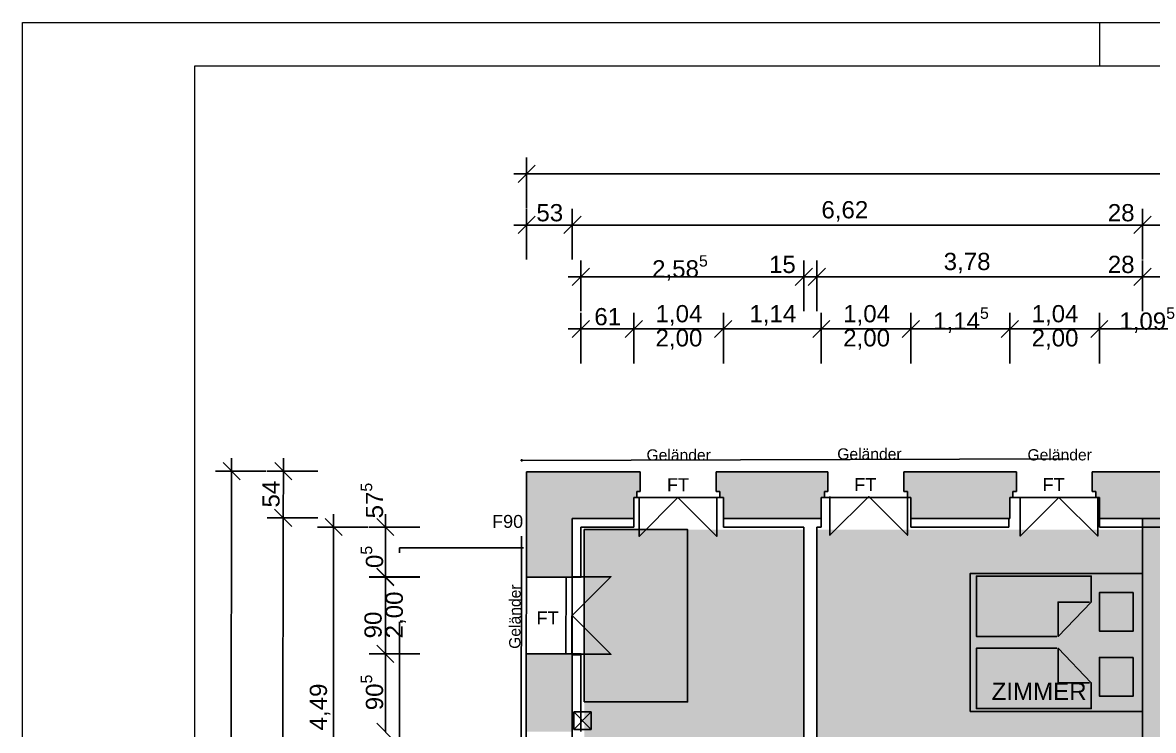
# Model space of a CAD drawing. Header units: centimetres. Extents: x 0 to 44.9, y 0 to 29.7.
# Drawn here: x 0 to 13.12, y 21.49 to 29.7 of the extents above; entities that cross this region are included whole.
import ezdxf
from ezdxf.xclip import XClip

# ---------------------------------------------------------------- set-up
doc = ezdxf.new("R2010")
doc.units = ezdxf.units.CM
doc.header["$MEASUREMENT"] = 0
doc.header["$XCLIPFRAME"] = 0
doc.linetypes.add('Strichlinie_ eng', pattern=[0.23, 0.15, -0.08])
doc.linetypes.add('Strichlinie_ lang', pattern=[1.058333, 0.635, -0.423333])
for name, color, linetype in [('A-Bemaßung 1_100', 7, 'Continuous'), ('A-Fenster Türen', 7, 'Continuous'), ('A-Möblierung', 7, 'Continuous'), ('A-Räume NEU.Neu', 7, 'Continuous'), ('A-Schraffuren', 7, 'Continuous'), ('A-Text', 7, 'Continuous'), ('Layout-Plankopf.Layout', 7, 'Continuous'), ('Layout-Zeichnung.Layout', 7, 'Continuous'), ('Neubau_A-Balkon.Neu', 7, 'Continuous'), ('Neubau_A-Fenster Türen', 7, 'Continuous'), ('Neubau_A-Schraffuren', 7, 'Continuous'), ('Neubau_A-Wand Innen', 7, 'Continuous'), ('Neubau_FENSTERRAHMEN', 7, 'Continuous'), ('Stütze', 7, 'Continuous'), ('Wand', 7, 'Continuous')]:
    doc.layers.add(name, color=color, linetype=linetype)
doc.styles.add('ERSTELLTER_STIL_3', font='')
doc.styles.get('ERSTELLTER_STIL_3').set_extended_font_data('Arial')

# ---------------------------------------------------------------- blocks, each defined once
blk = doc.blocks.new('Planrahmen 25[1]', base_point=(42, 0))
at = {"layer": 'Layout-Plankopf.Layout', "color": 7, "linetype": 'Continuous', "lineweight": 13, "ltscale": 10}
for p, q in [((0, 0), (0, 29.7)), ((0, 29.7), (42, 29.7)), ((12.5, 29.7), (12.5, 29.2)), ((2, 0.5), (2, 29.2)), ((2, 29.2), (41.5, 29.2))]:
    blk.add_line(p, q, dxfattribs=at)
blk = doc.blocks.new('Zeichnung_2_1', base_point=(5.828, 14.236))
at = {"layer": 'A-Räume NEU.Neu', "linetype": 'Continuous', "lineweight": 0, "true_color": 0x222b33}
for points in [[(6.518, 23.819), (6.518, 19.358), (9.067, 19.358), (9.067, 23.819)], [(9.217, 20.798), (12.998, 20.798), (12.998, 23.819), (9.217, 23.819)]]:
    blk.add_hatch(color=250, dxfattribs=at).paths.add_polyline_path(points)
at = {"layer": 'A-Schraffuren', "linetype": 'Continuous', "lineweight": 13}
for points in [[(7.129, 24.19), (7.129, 24.26), (7.169, 24.26), (7.169, 24.49), (5.85, 24.49), (5.847, 23.267), (6.38, 23.267), (6.38, 23.948), (7.093, 23.948), (7.093, 24.19)], [(9.307, 24.19), (9.307, 24.26), (9.347, 24.26), (9.347, 24.49), (8.051, 24.49), (8.051, 24.26), (8.091, 24.26), (8.091, 24.19), (8.133, 24.19), (8.133, 23.948), (9.27, 23.948), (9.27, 24.19)], [(11.534, 24.26), (11.534, 24.49), (10.229, 24.49), (10.229, 24.26), (10.269, 24.26), (10.269, 24.19), (10.31, 24.19), (10.31, 23.948), (11.457, 23.948), (11.457, 24.19), (11.494, 24.19), (11.494, 24.26)], [(13.669, 24.26), (13.669, 24.49), (13, 24.49), (12.415, 24.49), (12.415, 24.26), (12.455, 24.26), (12.455, 24.19), (12.497, 24.19), (12.497, 23.948), (13.593, 23.948), (13.593, 24.19), (13.629, 24.19), (13.629, 24.26)], [(5.845, 22.377), (5.843, 21.472), (6.38, 21.472), (6.38, 22.377)]]:
    blk.add_hatch(color=9, dxfattribs=at).paths.add_polyline_path(points)
at = {"layer": 'Neubau_A-Schraffuren', "linetype": 'Continuous', "lineweight": 13, "true_color": 0x9f9f9f}
blk.add_hatch(color=253, dxfattribs=at).paths.add_polyline_path([(12.998, 14.882), (13.278, 14.882), (13.278, 23.948), (12.998, 23.948)])
at = {"layer": 'A-Bemaßung 1_100', "color": 7, "linetype": 'Continuous', "lineweight": 25, "ltscale": 10}
for p, q in [((5.85, 27.546), (5.85, 28.134)), ((5.95, 28.046), (5.75, 27.846)), ((5.7, 27.946), (5.85, 27.946)), ((5.85, 27.946), (30.652, 27.946)), ((5.95, 27.453), (5.75, 27.252)), ((5.85, 26.952), (5.85, 27.54)), ((6.481, 27.453), (6.28, 27.252)), ((6.38, 26.952), (6.38, 27.54)), ((13.098, 27.453), (12.898, 27.252)), ((12.998, 26.952), (12.998, 27.54)), ((5.7, 27.352), (5.85, 27.352)), ((5.85, 27.352), (6.38, 27.352)), ((6.38, 27.352), (12.998, 27.352)), ((12.998, 27.352), (13.278, 27.352)), ((6.48, 26.352), (6.48, 26.94)), ((9.067, 26.352), (9.067, 26.94)), ((9.217, 26.352), (9.217, 26.94)), ((12.998, 26.352), (12.998, 26.94)), ((6.58, 26.853), (6.38, 26.652)), ((9.167, 26.853), (8.967, 26.652)), ((9.317, 26.853), (9.117, 26.652)), ((13.098, 26.853), (12.898, 26.652)), ((6.33, 26.752), (6.48, 26.752)), ((6.48, 26.752), (9.067, 26.752)), ((9.067, 26.752), (9.217, 26.752)), ((9.217, 26.752), (12.998, 26.752)), ((12.998, 26.752), (13.278, 26.752)), ((6.48, 25.746), (6.48, 26.334)), ((7.093, 25.746), (7.093, 26.334)), ((8.133, 25.746), (8.133, 26.334)), ((9.27, 25.746), (9.27, 26.334)), ((10.31, 25.746), (10.31, 26.334)), ((11.457, 25.746), (11.457, 26.334)), ((12.497, 25.746), (12.497, 26.334)), ((6.33, 26.146), (6.48, 26.146)), ((6.58, 26.246), (6.38, 26.046)), ((6.48, 26.146), (7.093, 26.146)), ((7.193, 26.246), (6.992, 26.046)), ((7.093, 26.146), (8.133, 26.146)), ((8.233, 26.246), (8.032, 26.046)), ((8.133, 26.146), (9.27, 26.146)), ((9.37, 26.246), (9.17, 26.046)), ((9.27, 26.146), (10.31, 26.146)), ((10.41, 26.246), (10.21, 26.046)), ((10.31, 26.146), (11.457, 26.146)), ((11.557, 26.246), (11.357, 26.046)), ((11.457, 26.146), (12.497, 26.146)), ((12.597, 26.246), (12.397, 26.046)), ((12.497, 26.146), (13.593, 26.146)), ((2.526, 24.397), (2.326, 24.598)), ((2.426, 24.497), (2.426, 24.648)), ((3.126, 24.396), (2.926, 24.596)), ((3.026, 24.496), (3.026, 24.646)), ((2.826, 24.496), (2.238, 24.498)), ((2.404, 14.351), (2.426, 24.497)), ((3.426, 24.495), (2.838, 24.496)), ((3.025, 23.955), (3.026, 24.496)), ((2.925, 24.055), (3.125, 23.855)), ((3.425, 23.954), (2.837, 23.955)), ((3.005, 14.89), (3.025, 23.955)), ((3.71, 23.748), (3.51, 23.948)), ((3.61, 23.848), (3.61, 23.998)), ((4.31, 23.748), (4.11, 23.948)), ((4.21, 23.848), (4.21, 23.998)), ((4.01, 23.848), (3.422, 23.848)), ((3.61, 19.358), (3.61, 23.848)), ((4.61, 23.848), (4.022, 23.848)), ((4.21, 23.272), (4.21, 23.848)), ((4.11, 23.372), (4.31, 23.172)), ((4.31, 23.167), (4.11, 23.367)), ((4.61, 23.272), (4.022, 23.272)), ((4.61, 23.267), (4.022, 23.267)), ((4.21, 23.267), (4.21, 23.272)), ((4.21, 22.377), (4.21, 23.267)), ((4.11, 22.477), (4.31, 22.277)), ((4.61, 22.377), (4.022, 22.377)), ((4.21, 21.472), (4.21, 22.377)), ((4.11, 21.572), (4.31, 21.372))]:
    blk.add_line(p, q, dxfattribs=at)
at = {"layer": 'A-Möblierung', "color": 7, "linetype": 'Continuous', "lineweight": 25, "ltscale": 10, "flags": 128}
for points in [[(6.518, 21.819), (7.718, 21.819), (7.718, 23.819), (6.518, 23.819)], [(12.998, 23.309), (12.998, 21.709), (10.998, 21.709), (10.998, 23.309)], [(12.89, 23.088), (12.498, 23.088), (12.498, 22.64), (12.89, 22.64)], [(12.89, 22.336), (12.498, 22.336), (12.498, 21.887), (12.89, 21.887)]]:
    blk.add_lwpolyline(points, close=True, dxfattribs=at)
for points in [[(12.002, 22.578), (11.071, 22.578), (11.071, 23.278), (12.402, 23.278), (12.402, 22.978), (12.018, 22.578), (12.018, 22.978), (12.382, 22.978)], [(12.002, 22.441), (11.071, 22.441), (11.071, 21.741), (12.402, 21.741), (12.402, 22.041), (12.018, 22.441), (12.018, 22.041), (12.382, 22.041)]]:
    blk.add_lwpolyline(points, dxfattribs=at)
at = {"layer": 'Layout-Zeichnung.Layout', "color": 7, "linetype": 'Strichlinie_ lang', "lineweight": 25, "ltscale": 10}
for p, q in [((5.793, 24.621), (30.708, 24.698)), ((5.782, 17.391), (5.793, 24.621))]:
    blk.add_line(p, q, dxfattribs=at)
blk.add_circle((5.793, 24.621), 0.0075, dxfattribs=at)
at = {"layer": 'Neubau_A-Balkon.Neu', "color": 7, "linetype": 'Strichlinie_ eng', "lineweight": 25, "ltscale": 10, "flags": 128}
blk.add_lwpolyline([(5.815, 23.606), (4.374, 23.606), (4.372, 20.226), (5.803, 20.226)], dxfattribs=at)
at = {"layer": 'Neubau_A-Fenster Türen', "color": 7, "linetype": 'Continuous', "lineweight": 25, "ltscale": 10, "flags": 128}
for points in [[(8.056, 24.189), (8.056, 23.739), (7.606, 24.189), (7.156, 23.739), (7.156, 24.189)], [(10.27, 24.202), (10.27, 23.752), (9.82, 24.202), (9.37, 23.752), (9.37, 24.202)], [(12.478, 24.192), (12.478, 23.742), (12.028, 24.192), (11.578, 23.742), (11.578, 24.192)], [(6.379, 22.372), (6.829, 22.372), (6.379, 22.822), (6.829, 23.272), (6.379, 23.272)]]:
    blk.add_lwpolyline(points, dxfattribs=at)
at = {"layer": 'Neubau_A-Schraffuren', "color": 7, "linetype": 'Continuous', "lineweight": 25, "ltscale": 10, "flags": 128}
blk.add_lwpolyline([(12.998, 14.882), (13.278, 14.882), (13.278, 23.948), (12.998, 23.948)], close=True, dxfattribs=at)
at = {"layer": 'Neubau_A-Wand Innen', "color": 7, "linetype": 'Continuous', "lineweight": 25, "ltscale": 10, "flags": 128}
for points in [[(6.38, 23.948), (6.38, 23.848)], [(7.093, 23.948), (6.38, 23.948)], [(7.093, 23.948), (7.093, 23.848)], [(9.27, 23.948), (8.133, 23.948)], [(8.133, 23.948), (8.133, 23.848)], [(9.27, 23.848), (9.27, 23.948)], [(11.448, 23.948), (10.31, 23.948)], [(10.31, 23.948), (10.31, 23.848)], [(11.448, 23.848), (11.448, 23.948)], [(13.593, 23.948), (12.497, 23.948)], [(12.497, 23.948), (12.497, 23.848)], [(6.38, 23.848), (6.379, 23.272)], [(6.479, 23.271), (6.48, 23.848)], [(6.48, 23.848), (7.093, 23.848)], [(8.133, 23.848), (9.067, 23.848)], [(9.067, 23.848), (9.067, 20.343)], [(9.217, 20.798), (9.217, 23.848)], [(9.217, 23.848), (9.27, 23.848)], [(10.31, 23.848), (11.448, 23.848)], [(12.497, 23.848), (13.593, 23.848)], [(6.379, 23.272), (6.479, 23.271)], [(6.378, 22.472), (6.378, 22.372)], [(6.379, 22.372), (6.379, 22.472)], [(6.38, 22.367), (6.379, 21.477)], [(6.48, 22.367), (6.38, 22.367)], [(6.479, 21.477), (6.48, 22.367)]]:
    blk.add_lwpolyline(points, dxfattribs=at)
at = {"layer": 'Neubau_FENSTERRAHMEN', "color": 7, "linetype": 'Continuous', "lineweight": 25, "ltscale": 10}
for p, q in [((7.111, 24.19), (8.091, 24.19)), ((9.289, 24.19), (10.269, 24.19)), ((11.476, 24.19), (12.455, 24.19)), ((6.483, 23.267), (5.842, 23.267)), ((6.307, 23.267), (6.306, 22.377)), ((6.377, 23.267), (6.376, 22.377)), ((6.482, 22.377), (5.84, 22.377))]:
    blk.add_line(p, q, dxfattribs=at)
at = {"layer": 'Stütze', "color": 7, "linetype": 'Continuous', "lineweight": 25, "ltscale": 10}
for p, q in [((6.397, 21.5), (6.599, 21.704)), ((6.599, 21.5), (6.397, 21.704)), ((6.397, 21.704), (6.599, 21.704)), ((6.397, 21.704), (6.397, 21.5)), ((6.599, 21.704), (6.599, 21.5)), ((6.397, 21.5), (6.599, 21.5))]:
    blk.add_line(p, q, dxfattribs=at)
at = {"layer": 'Wand', "color": 7, "linetype": 'Continuous', "lineweight": 25, "ltscale": 10}
for p, q in [((5.85, 24.49), (5.828, 14.343)), ((5.85, 24.49), (7.169, 24.49)), ((7.169, 24.49), (7.169, 24.26)), ((8.051, 24.49), (9.347, 24.49)), ((8.051, 24.49), (8.051, 24.26)), ((9.347, 24.49), (9.347, 24.26)), ((10.229, 24.49), (11.534, 24.49)), ((10.229, 24.49), (10.229, 24.26)), ((11.534, 24.49), (11.534, 24.26)), ((12.415, 24.49), (13.669, 24.49)), ((12.415, 24.49), (12.415, 24.26)), ((7.129, 24.19), (7.093, 24.19)), ((7.093, 23.948), (7.093, 24.19)), ((7.169, 24.26), (7.129, 24.26)), ((7.129, 24.26), (7.129, 24.19)), ((8.091, 24.26), (8.051, 24.26)), ((8.091, 24.26), (8.091, 24.19)), ((8.091, 24.19), (8.133, 24.19)), ((8.133, 23.948), (8.133, 24.19)), ((9.307, 24.19), (9.27, 24.19)), ((9.27, 23.948), (9.27, 24.19)), ((9.347, 24.26), (9.307, 24.26)), ((9.307, 24.26), (9.307, 24.19)), ((10.269, 24.26), (10.229, 24.26)), ((10.269, 24.26), (10.269, 24.19)), ((10.269, 24.19), (10.31, 24.19)), ((10.31, 23.948), (10.31, 24.19)), ((11.494, 24.19), (11.457, 24.19)), ((11.457, 23.948), (11.457, 24.19)), ((11.534, 24.26), (11.494, 24.26)), ((11.494, 24.26), (11.494, 24.19)), ((12.455, 24.26), (12.415, 24.26)), ((12.455, 24.26), (12.455, 24.19)), ((12.455, 24.19), (12.497, 24.19)), ((12.497, 23.948), (12.497, 24.19)), ((6.38, 23.948), (6.38, 14.882)), ((6.38, 23.948), (7.093, 23.948)), ((8.133, 23.948), (9.27, 23.948)), ((10.31, 23.948), (11.457, 23.948)), ((12.497, 23.948), (13.593, 23.948))]:
    blk.add_line(p, q, dxfattribs=at)
at = {"layer": 'A-Bemaßung 1_100', "color": 7, "linetype": 'Continuous', "lineweight": 25, "char_height": 0.2, "attachment_point": 7, "style": 'ERSTELLTER_STIL_3'}
for s, insert, width in [('\\A1;{\\pql;\\fArial|b0|i0|c0|p38;53}', (5.963, 27.392), 0.30354), ('\\A1;{\\pql;\\fArial|b0|i0|c0|p38;6,62}', (9.271, 27.392), 0.53212), ('\\A1;{\\pql;\\fArial|b0|i0|c0|p38;28}', (12.595, 27.392), 0.30354), ('\\A1;{\\pql;\\fArial|b0|i0|c0|p38;15}', (8.663, 26.792), 0.30354), ('\\A1;{\\pql;\\fArial|b0|i0|c0|p38;3,78}', (10.69, 26.792), 0.53212), ('\\A1;{\\pql;\\fArial|b0|i0|c0|p38;28}', (12.595, 26.792), 0.30354), ('\\A1;{\\pql;\\fArial|b0|i0|c0|p38;61}', (6.635, 26.186), 0.30354), ('\\A1;{\\pql;\\fArial|b0|i0|c0|p38;1,04}', (7.346, 26.186), 0.53212), ('\\A1;{\\pql;\\fArial|b0|i0|c0|p38;1,14}', (8.435, 26.186), 0.53212), ('\\A1;{\\pql;\\fArial|b0|i0|c0|p38;1,04}', (9.524, 26.186), 0.53212), ('\\A1;{\\pql;\\fArial|b0|i0|c0|p38;1,04}', (11.711, 26.186), 0.53212), ('\\A1;{\\pql;\\fArial|b0|i0|c0|p38;2,00}', (7.346, 25.906), 0.53212), ('\\A1;{\\pql;\\fArial|b0|i0|c0|p38;2,00}', (9.524, 25.906), 0.53212), ('\\A1;{\\pql;\\fArial|b0|i0|c0|p38;2,00}', (11.711, 25.906), 0.53212)]:
    blk.add_mtext(s, dxfattribs=dict(at, insert=insert, width=width))
for s, insert in [('\\A1;{\\pql;\\fArial|b0|i0|c0|p38;2,58\\fArial|b0|i0|c0|p38;\\A1{\\H.66x;\\S5^  ;}}', (7.306, 26.685)), ('\\A1;{\\pql;\\fArial|b0|i0|c0|p38;1,14\\fArial|b0|i0|c0|p38;\\A1{\\H.66x;\\S5^  ;}}', (10.568, 26.079)), ('\\A1;{\\pql;\\fArial|b0|i0|c0|p38;1,09\\fArial|b0|i0|c0|p38;\\A1{\\H.66x;\\S5^  ;}}', (12.729, 26.079))]:
    blk.add_mtext(s, dxfattribs=dict(at, insert=insert))
for s, insert, width, rotation in [('\\A1;{\\pql;\\fArial|b0|i0|c0|p38;54}', (2.985, 24.074), 0.30354, 89.8772), ('\\A1;{\\pql;\\fArial|b0|i0|c0|p38;2,00}', (4.45, 22.556), 0.53212, 90), ('\\A1;{\\pql;\\fArial|b0|i0|c0|p38;90}', (4.17, 22.556), 0.30354, 90), ('\\A1;{\\pql;\\fArial|b0|i0|c0|p38;4,49}', (3.57, 21.488), 0.53212, 90)]:
    blk.add_mtext(s, dxfattribs=dict(at, insert=insert, width=width, rotation=rotation))
at = {"layer": 'A-Bemaßung 1_100', "color": 7, "linetype": 'Continuous', "lineweight": 25, "char_height": 0.2, "attachment_point": 7, "rotation": 90, "style": 'ERSTELLTER_STIL_3'}
for s, insert in [('\\A1;{\\pql;\\fArial|b0|i0|c0|p38;57\\fArial|b0|i0|c0|p38;\\A1{\\H.66x;\\S5^  ;}}', (4.242, 23.948)), ('\\A1;{\\pql;\\fArial|b0|i0|c0|p38;0\\fArial|b0|i0|c0|p38;\\A1{\\H.66x;\\S5^  ;}}', (4.242, 23.372)), ('\\A1;{\\pql;\\fArial|b0|i0|c0|p38;90\\fArial|b0|i0|c0|p38;\\A1{\\H.66x;\\S5^  ;}}', (4.242, 21.722))]:
    blk.add_mtext(s, dxfattribs=dict(at, insert=insert))
at = {"layer": 'A-Fenster Türen', "color": 7, "linetype": 'Continuous', "lineweight": 25, "attachment_point": 1, "style": 'ERSTELLTER_STIL_3'}
for s, insert, char_height in [('\\A1;{\\pql;\\fArial|b0|i0|c0|p38;Geländer}', (7.241, 24.749), 0.13), ('\\A1;{\\pql;\\fArial|b0|i0|c0|p38;Geländer}', (9.455, 24.761), 0.13), ('\\A1;{\\pql;\\fArial|b0|i0|c0|p38;Geländer}', (11.663, 24.751), 0.13), ('\\A1;{\\pql;\\fArial|b0|i0|c0|p38;FT}', (7.479, 24.414), 0.15), ('\\A1;{\\pql;\\fArial|b0|i0|c0|p38;FT}', (9.652, 24.415), 0.15), ('\\A1;{\\pql;\\fArial|b0|i0|c0|p38;FT}', (11.839, 24.415), 0.15), ('\\A1;{\\pql;\\fArial|b0|i0|c0|p38;FT}', (5.966, 22.868), 0.15)]:
    blk.add_mtext(s, dxfattribs=dict(at, insert=insert, char_height=char_height))
at = {"layer": 'A-Fenster Türen', "color": 7, "linetype": 'Continuous', "lineweight": 25, "insert": (5.647, 22.435), "char_height": 0.13, "attachment_point": 1, "rotation": 89.7587, "style": 'ERSTELLTER_STIL_3'}
blk.add_mtext('\\A1;{\\pql;\\fArial|b0|i0|c0|p38;Geländer}', dxfattribs=at)
at = {"layer": 'A-Räume NEU.Neu', "color": 7, "linetype": 'Continuous', "lineweight": 25, "insert": (11.247, 22.043), "char_height": 0.2, "attachment_point": 1, "style": 'ERSTELLTER_STIL_3'}
blk.add_mtext('\\A1;{\\pql;\\fArial|b0|i0|c0|p38;ZIMMER}', dxfattribs=at)
at = {"layer": 'A-Text', "color": 7, "linetype": 'Continuous', "lineweight": 25, "insert": (5.629, 23.988), "char_height": 0.15, "attachment_point": 2, "style": 'ERSTELLTER_STIL_3'}
blk.add_mtext('\\A1;{\\pqc;\\pt0.125;\\fArial|b0|i0|c0|p38;F\\fArial|b0|i0|c0|p38;9\\fArial|b0|i0|c0|p38;0}', dxfattribs=at)

msp = doc.modelspace()

# ---------------------------------------------------------------- block references
at = {"layer": 'Layout-Plankopf.Layout', "color": 7, "linetype": 'Continuous', "lineweight": 18, "ltscale": 10}
msp.add_blockref('Planrahmen 25[1]', (42, 0), dxfattribs=at)

# ---------------------------------------------------------------- next in the draw order: block references
at = {"layer": 'Layout-Zeichnung.Layout', "color": 7, "linetype": 'Continuous', "lineweight": 13, "ltscale": 10}
ref = msp.add_blockref('Zeichnung_2_1', (5.828, 14.236), dxfattribs=at)
XClip(ref).set_block_clipping_path([(2.0016751041, 6.1420898048), (31.8145969295, 6.1420898048), (31.8145969295, 13.7749383334), (35.6, 13.7749383334), (35.6, 28.8042202536), (2.0016751041, 28.8042202536)])

doc.saveas('drawing.dxf')
